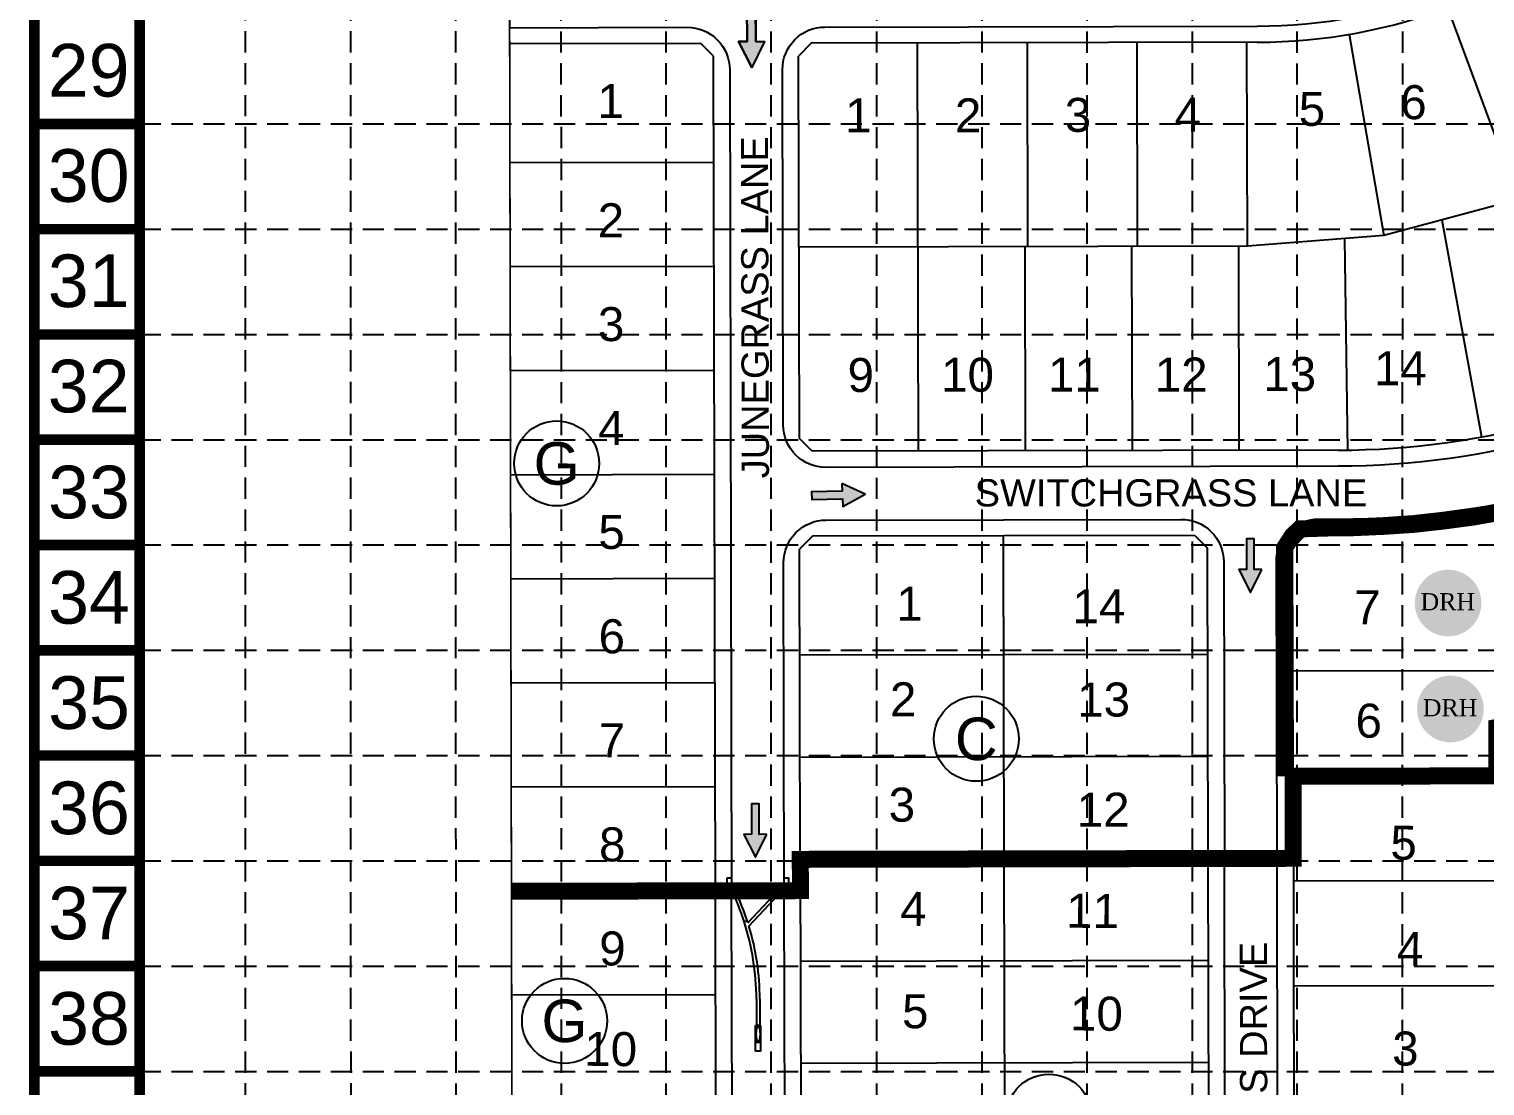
# Model space of a CAD drawing. Header units: feet. Extents: x 9681 to 12164, y 9191 to 13159.
# Drawn here: x 9681 to 10538, y 10733 to 11354 of the extents above; entities that cross this region are included whole.
import ezdxf
from ezdxf.enums import TextEntityAlignment as Align

# ---------------------------------------------------------------- set-up
doc = ezdxf.new("R2010")
doc.units = ezdxf.units.FT
doc.header["$MEASUREMENT"] = 0
doc.linetypes.add('CENTER2', pattern=[1.125, 0.75, -0.125, 0.125, -0.125])
doc.linetypes.add('DASHED', pattern=[0.75, 0.5, -0.25])
for name, color, linetype in [('2BLOCKNO', 15, 'Continuous'), ('2LOT', 15, 'Continuous'), ('2LOTNO', 15, 'Continuous'), ('2PHASELINE', 15, 'Continuous'), ('2PVMT', 15, 'Continuous'), ('2ROW', 15, 'Continuous'), ('2SD', 15, 'Continuous'), ('2SD-HDWL', 15, 'CENTER2'), ('2SD-INLET', 15, 'Continuous'), ('2STNM', 15, 'Continuous'), ('3BLKNO', 3, 'Continuous'), ('3LOT', 3, 'Continuous'), ('3LTNO', 3, 'Continuous'), ('3PHASELINE', 3, 'Continuous'), ('3PVMT', 3, 'Continuous'), ('3ROW', 3, 'Continuous'), ('3STNM', 3, 'Continuous'), ('ARROW', 7, 'Continuous'), ('BASE', 7, 'Continuous'), ('DRH LOTS', 1, 'Continuous'), ('EROSION BLANKET', 84, 'Continuous'), ('GRID', 254, 'DASHED')]:
    doc.layers.add(name, color=color, linetype=linetype)
doc.styles.add('DRHorton', font='dutcheb.ttf')
doc.styles.get("Standard").update_dxf_attribs({"font": 'ARIAL.TTF'})

# ---------------------------------------------------------------- blocks, each defined once
blk = doc.blocks.new('2arrows')
at = {"color": 254}
for p, q in [((25.6, 3), (0, 0)), ((17.7, -18.7), (0, 0)), ((23, -4.3), (25.6, 3)), ((20.3, -11.5), (17.7, -18.7)), ((49.2, -22), (20.3, -11.5)), ((23, -4.3), (51.8, -14.8)), ((51.8, -14.8), (49.2, -22)), ((51.8, -14.8), (49.2, -22)), ((49.2, -22), (78.1, -32.5)), ((80.7, -25.2), (51.8, -14.8)), ((80.7, -25.2), (83.3, -18)), ((83.3, -18), (101.1, -36.7)), ((78.1, -32.5), (75.5, -39.7)), ((75.5, -39.7), (101.1, -36.7))]:
    blk.add_line(p, q, dxfattribs=at)
at = {"color": 7}
blk.add_line((45, -33.4), (55.8, -3.7), dxfattribs=at)
blk.add_lwpolyline([(20.3, -11.5), (17.7, -18.7), (0, 0), (25.6, 3), (23, -4.3), (80.7, -25.2), (83.3, -18), (101.1, -36.7), (75.5, -39.7), (78.1, -32.5), (20.3, -11.5)], close=True)
at = {"color": 254}
for points in [[(25.6, 3), (17.7, -18.7), (0, 0), (17.7, -18.7)], [(49.2, -22), (51.8, -14.8), (20.3, -11.5), (23, -4.3)], [(49.2, -22), (51.8, -14.8), (78.1, -32.5), (80.7, -25.2)], [(83.3, -18), (75.5, -39.7), (101.1, -36.7), (75.5, -39.7)]]:
    blk.add_solid(points, dxfattribs=at)
blk = doc.blocks.new('arrow')
blk.add_lwpolyline([(-67, -25.4), (-59.3, -25.4), (-59.6, -56.1), (-51.9, -56.2), (-51.6, -25.5), (-44, -25.5), (-55.3, -2.4), (-67, -25.4)], close=True)
at = {"color": 254}
for points in [[(-44, -25.5), (-67, -25.4), (-55.3, -2.4), (-67, -25.4)], [(-59.6, -56.1), (-51.9, -56.2), (-59.3, -25.4), (-51.6, -25.5)]]:
    blk.add_solid(points, dxfattribs=at)

msp = doc.modelspace()

# ---------------------------------------------------------------- hatches: boundary and pattern name
h = msp.add_hatch(color=1)
h.paths.add_polyline_path([(10535.75, 11016.91, 1), (10496.53, 11016.91, 1)])
h.paths.add_polyline_path([(10498.47, 11008.84), (10533.5, 11008.84), (10533.5, 11026.23), (10498.47, 11026.23)], flags=24)
h = msp.add_hatch(color=1)
h.paths.add_polyline_path([(10537.08, 10954.57, 1), (10497.86, 10954.57, 1)])
h.paths.add_polyline_path([(10499.8, 10946.49), (10534.83, 10946.49), (10534.83, 10963.88), (10499.8, 10963.88)], flags=24)

# ---------------------------------------------------------------- linework, layer by layer
at = {"layer": '2BLOCKNO', "color": 7, "linetype": 'Continuous'}
for centre in [(9991.63, 11099.03), (10238.54, 10937.04)]:
    msp.add_circle(centre, 25, dxfattribs=at)
at = {"layer": '2LOT', "color": 7, "linetype": 'Continuous'}
for p, q in [((10515.83, 11366.91), (10557.46, 11254.36)), ((10457.96, 11351.39), (10478.23, 11233.11)), ((10204.47, 11106.29), (10203.96, 11346.29)), ((10268.83, 11226.43), (10268.57, 11346.43)), ((10333.44, 11226.57), (10333.19, 11346.57)), ((10398.05, 11226.7), (10397.8, 11346.7)), ((10084.11, 11276.04), (9964.11, 11275.78)), ((10557.46, 11254.36), (10478.23, 11233.11)), ((10512.49, 11242.3), (10535.86, 11114.57)), ((10478.23, 11233.11), (10398.05, 11226.7)), ((10455.18, 11231.27), (10456.87, 11106.86)), ((10398.05, 11226.7), (10134.21, 11226.15)), ((10267.06, 11226.43), (10267.31, 11106.43)), ((10329.9, 11226.56), (10330.16, 11106.56)), ((10392.75, 11226.69), (10393, 11106.69)), ((10084.24, 11214.84), (9964.24, 11214.58)), ((10084.37, 11153.64), (9964.37, 11153.38)), ((10084.5, 11092.44), (9964.5, 11092.18)), ((10254.98, 10866.4), (10254.57, 11056.4)), ((10084.63, 11031.24), (9964.63, 11030.98)), ((10374.72, 10986.65), (10134.72, 10986.15)), ((10544.74, 10977.02), (10424.74, 10976.76)), ((10084.76, 10970.04), (9964.76, 10969.78)), ((10374.85, 10926.65), (10134.85, 10926.15)), ((10084.89, 10908.84), (9964.89, 10908.58))]:
    msp.add_line(p, q, dxfattribs=at)
at = {"layer": '2PHASELINE', "color": 7, "linetype": 'Continuous', "const_width": 1, "elevation": 8, "flags": 128}
msp.add_lwpolyline([(9965.02, 10847.38), (9961.71, 12407.61), (10565.54, 12553.4), (10586.14, 12556.62), (10574.43, 12631.59), (10621.06, 12837.41, -0.039796), (10908.44, 12795.97), (11035.78, 12767.13)], format="xyb", dxfattribs=at)
at = {"layer": '2PHASELINE', "color": 7, "linetype": 'Continuous', "const_width": 10, "flags": 128}
msp.add_lwpolyline([(10914.01, 11102.66), (10916.05, 11097.5), (10916.05, 11097.5), (10916.05, 11097.5), (10841.82, 11063.06), (10789.26, 11032.78), (10681.59, 10979.68), (10616.53, 10958.58), (10544.81, 10943.76), (10544.87, 10915.26), (10424.88, 10915), (10424.98, 10866.76), (10134.98, 10866.15), (10135.02, 10847.74), (9965.02, 10847.38)], dxfattribs=at)
at = {"layer": '2PVMT', "color": 7, "linetype": 'Continuous'}
for points in [[(10092.04, 12016.94), (10093.32, 11411.56, -0.414214), (10068.37, 11386.51), (9963.87, 11386.28), (9963.94, 11355.28), (10068.44, 11355.51, -0.414214), (10093.49, 11330.56), (10094.52, 10845.26), (10125.52, 10845.32), (10125.11, 11040.63, -0.414214), (10150.05, 11065.68), (10359.05, 11066.12, -0.414214), (10384.11, 11041.17), (10384.48, 10866.68), (10415.48, 10866.74), (10415.11, 11041.24, -0.414214), (10440.05, 11066.29), (10451.49, 11066.32, 0.136619), (10717.75, 11141.06, -0.033113)], [(10701.67, 11167.57, -0.136619), (10451.43, 11097.32), (10149.99, 11096.68, -0.414214), (10124.94, 11121.63), (10124.49, 11330.62, -0.414214), (10149.44, 11355.68), (10403.73, 11356.22, 0.18234), (10611.94, 11435.26)]]:
    msp.add_lwpolyline(points, format="xyb", dxfattribs=at)
at = {"layer": '2ROW', "color": 7, "linetype": 'Continuous'}
for p, q in [((10076.46, 11346.02), (9963.96, 11345.78)), ((10083.98, 11338.54), (10076.46, 11346.02)), ((10141.46, 11346.16), (10133.98, 11338.64)), ((10403.75, 11346.72), (10141.46, 11346.16)), ((10085.02, 10847.64), (10083.98, 11338.54)), ((10134.45, 11113.65), (10133.98, 11338.64)), ((10141.97, 11106.16), (10134.45, 11113.65)), ((10451.41, 11106.82), (10141.97, 11106.16)), ((10142.08, 11056.16), (10134.59, 11048.65)), ((10367.07, 11056.64), (10142.08, 11056.16)), ((10367.07, 11056.64), (10374.59, 11049.15)), ((10432.07, 11056.78), (10424.59, 11049.26)), ((10451.51, 11056.82), (10432.07, 11056.78)), ((10134.98, 10866.15), (10134.59, 11048.65)), ((10374.98, 10866.65), (10374.59, 11049.15)), ((10424.88, 10915), (10424.59, 11049.26))]:
    msp.add_line(p, q, dxfattribs=at)
for centre, radius, end in [((10403.06, 11671.72), 325, 311.45672), ((10450.4, 11581.82), 475, 301.23972), ((10450.4, 11581.82), 525, 301.23972)]:
    msp.add_arc(centre, radius, 270.12149, end, dxfattribs=at)
at = {"layer": '2SD', "color": 7, "linetype": 'Continuous'}
for p, q in [((10104.2, 10828.87), (10125.51, 10851.6)), ((10104.79, 10826.94), (10125.51, 10849.05)), ((10101.86, 10829.62), (10103.76, 10830.24)), ((10109.15, 10783.89), (10109.19, 10768.39)), ((10111.15, 10783.89), (10111.19, 10768.39))]:
    msp.add_line(p, q, dxfattribs=at)
for radius, start, end in [(150.88, 18.0016, 27.0634), (149.13, 18.0016, 25.70885), (149, 0.1215, 18.0016), (151, 17.45614, 18.0016), (151, 0.1215, 16.69106)]:
    msp.add_arc((9960.15, 10783.57), radius, start, end, dxfattribs=at)
at = {"layer": '2SD-HDWL', "color": 7, "linetype": 'Continuous'}
for p, q in [((10111.8, 10768.39), (10108.57, 10768.39)), ((10108.6, 10753.39), (10108.57, 10768.39)), ((10111.83, 10753.39), (10111.8, 10768.39)), ((10111.82, 10758.39), (10108.59, 10758.39)), ((10111.83, 10753.39), (10108.6, 10753.39))]:
    msp.add_line(p, q, dxfattribs=at)
msp.add_ellipse((10110.2, 10763.39), major_axis=(0.01, -4.5), ratio=0.25, dxfattribs=at)
at = {"layer": '2SD-INLET', "color": 7, "linetype": 'Continuous'}
for points in [[(10092, 10855.26), (10094.5, 10855.26), (10094.52, 10845.26), (10092.02, 10845.25)], [(10125.5, 10855.33), (10128, 10855.33), (10128.02, 10845.33), (10125.52, 10845.32)]]:
    msp.add_lwpolyline(points, close=True, dxfattribs=at)
at = {"layer": '3BLKNO', "color": 7, "linetype": 'Continuous'}
for centre in [(9996.25, 10771.17), (10281.3, 10714.81)]:
    msp.add_circle(centre, 25, dxfattribs=at)
at = {"layer": '3LOT', "color": 7, "linetype": 'Continuous'}
for p, q in [((10544.87, 10915.26), (10424.88, 10915)), ((10374.98, 10866.65), (10134.98, 10866.15)), ((10255.52, 10612.23), (10254.98, 10866.4)), ((10545.01, 10853.5), (10425.01, 10853.25)), ((10085.02, 10847.64), (9965.02, 10847.38)), ((10375.1, 10806.66), (10135.11, 10806.15)), ((10085.15, 10786.44), (9965.15, 10786.18)), ((10545.14, 10791.74), (10425.14, 10791.49)), ((10375.23, 10746.66), (10135.23, 10746.15))]:
    msp.add_line(p, q, dxfattribs=at)
at = {"layer": '3PHASELINE', "color": 7, "linetype": 'Continuous', "const_width": 10, "flags": 128}
msp.add_lwpolyline([(10989.36, 10610.93), (10888.02, 10752.48), (10951.39, 10791.86), (11004.96, 10819.67), (10932.9, 10973.64, -0.006203), (10953.36, 10982.91), (10957.48, 10992.86), (10916.05, 11097.5), (10916.05, 11097.5), (10916.05, 11097.5), (10916.05, 11097.5), (10841.82, 11063.06), (10789.26, 11032.78), (10681.59, 10979.68), (10616.53, 10958.58), (10544.81, 10943.76), (10544.87, 10915.26), (10424.88, 10915), (10424.98, 10866.76), (10374.98, 10866.65), (10134.98, 10866.15), (10135.02, 10847.74), (9965.02, 10847.38)], format="xyb", dxfattribs=at)
at = {"layer": '3PHASELINE', "color": 7, "linetype": 'Continuous', "const_width": 1, "elevation": 8, "flags": 128}
msp.add_lwpolyline([(9965.02, 10847.38), (9966.66, 10074.74), (9999.2, 9998.76), (11028.54, 9990.57)], dxfattribs=at)
at = {"layer": '3PVMT', "color": 7, "linetype": 'Continuous'}
for p, q in [((10384.97, 10632.9), (10384.48, 10866.68)), ((10415.97, 10632.97), (10415.48, 10866.74)), ((10094.92, 10659.08), (10094.52, 10845.26)), ((10125.96, 10637.21), (10125.52, 10845.32))]:
    msp.add_line(p, q, dxfattribs=at)
at = {"layer": '3ROW', "color": 7, "linetype": 'Continuous'}
for p, q in [((10424.88, 10915), (10425.47, 10632.99)), ((10134.98, 10866.15), (10135.48, 10629.9)), ((10375.47, 10632.88), (10374.98, 10866.65)), ((10085.45, 10643.65), (10085.02, 10847.64))]:
    msp.add_line(p, q, dxfattribs=at)
at = {"layer": 'BASE', "const_width": 6.19}
for points in [[(12160.89, 9193.6), (12160.89, 13156.13), (9684.31, 13156.13), (9684.31, 9193.6)], [(12098.98, 9255.52), (12098.98, 13094.21), (9746.23, 13094.21), (9746.23, 9255.52)]]:
    msp.add_lwpolyline(points, close=True, dxfattribs=at)
for points in [[(9746.23, 11298.69), (9684.31, 11298.69)], [(9746.23, 11236.78), (9684.31, 11236.78)], [(9746.23, 11174.86), (9684.31, 11174.86)], [(9746.23, 11112.95), (9684.31, 11112.95)], [(9746.23, 11051.04), (9684.31, 11051.04)], [(9746.23, 10989.12), (9684.31, 10989.12)], [(9746.23, 10927.21), (9684.31, 10927.21)], [(9746.23, 10865.29), (9684.31, 10865.29)], [(9746.23, 10803.38), (9684.31, 10803.38)], [(9746.23, 10741.46), (9684.31, 10741.46)]]:
    msp.add_lwpolyline(points, dxfattribs=at)
at = {"layer": 'EROSION BLANKET', "const_width": 10}
msp.add_lwpolyline([(10419.84, 10915.02), (10420.21, 10981.09), (10420.08, 11026.84), (10419.79, 11049.18), (10424.37, 11056.27), (10428.73, 11060.51), (10465.88, 11061.69), (10492.09, 11062.99), (10509.84, 11065.1), (10543.05, 11069.71), (10544.47, 11069.99)], dxfattribs=at)
at = {"layer": 'GRID', "color": 253, "linetype": 'DASHED', "ltscale": 25}
for p, q in [((9808.71, 9503.18), (9808.37, 13091.89)), ((9870.88, 9503.17), (9870.11, 13091.86)), ((9932.61, 9503.16), (9932.04, 13091.7)), ((9994.86, 9503.15), (9993.88, 13091.6)), ((10056.21, 9503.14), (10055.95, 13092.08)), ((10117.74, 9503.13), (10117.93, 13091.97)), ((10180.12, 9503.12), (10179.79, 13091.74)), ((10242.26, 9503.11), (10241.62, 13091.79)), ((10303.68, 9503.1), (10303.69, 13091.75)), ((10365.76, 9503.09), (10365.7, 13091.74)), ((10427.3, 9503.08), (10427.42, 13091.73)), ((10489.23, 9503.08), (10489.6, 13091.65)), ((9746.23, 11298.69), (12098.98, 11298.69)), ((9746.23, 11236.78), (12098.98, 11236.78)), ((9746.23, 11174.86), (12098.98, 11174.86)), ((9746.23, 11112.95), (12098.98, 11112.95)), ((9746.23, 11051.04), (12098.98, 11051.04)), ((9746.23, 10989.12), (12098.98, 10989.12)), ((9746.23, 10927.21), (12098.98, 10927.21)), ((9746.23, 10865.29), (12098.98, 10865.29)), ((9746.23, 10803.38), (12098.98, 10803.38)), ((9746.23, 10741.46), (12098.98, 10741.46))]:
    msp.add_line(p, q, dxfattribs=at)

# ---------------------------------------------------------------- block references
at = {"layer": 'ARROW'}
for name, p, xscale, yscale, zscale, rotation in [('2arrows', (10105.89, 11403.38), 0.6654999999958603, 0.6654999999964114, 0.6655, 290.3637329672886), ('arrow', (10175.76, 11048.5), 0.5866666666650193, 0.5866666666643141, 0.5866666666666667, 272.0046418221816), ('arrow', (10367.4, 11021.35), 0.5866666666650021, 0.5866666666643354, 0.5866666666666667, 180.5416152118908), ('arrow', (10076.17, 10865.61), 0.5866666666650655, 0.5866666666643212, 0.5866666666666667, 180.5778901626913)]:
    msp.add_blockref(name, p, dxfattribs=dict(at, xscale=xscale, yscale=yscale, zscale=zscale, rotation=rotation))

# ---------------------------------------------------------------- texts
at = {"layer": '2BLOCKNO', "color": 7, "linetype": 'Continuous'}
for s, p in [('G', (9991.63, 11099.03)), ('C', (10238.54, 10937.04))]:
    msp.add_text(s, height=25, rotation=359.48846, dxfattribs=at).set_placement(p, align=Align.MIDDLE)
at = {"layer": '2LOTNO', "color": 7, "linetype": 'Continuous'}
for s, p in [('1', (10023.38, 11312.16)), ('5', (10436.03, 11307.41)), ('6', (10495.76, 11311.48)), ('1', (10169.11, 11303.73)), ('2', (10233.72, 11303.86)), ('3', (10298.33, 11304)), ('4', (10362.95, 11304.14)), ('2', (10023.53, 11242.17)), ('3', (10023.66, 11180.97)), ('9', (10170.54, 11151.04)), ('10', (10233.38, 11151.18)), ('11', (10296.23, 11151.31)), ('12', (10359.07, 11151.44)), ('13', (10422.94, 11151.61)), ('14', (10488.04, 11155.03)), ('4', (10023.79, 11119.77)), ('5', (10023.92, 11058.56)), ('1', (10199.26, 11016.5)), ('14', (10310.65, 11015.05)), ('7', (10468.7, 11014.39)), ('6', (10024.05, 10997.36)), ('2', (10195.51, 10960.42)), ('13', (10313.46, 10960.15)), ('6', (10469.44, 10947.71)), ('7', (10024.18, 10936.16)), ('3', (10194.74, 10898.31)), ('12', (10313.17, 10895.51)), ('8', (10024.31, 10874.96))]:
    msp.add_text(s, height=20, dxfattribs=at).set_placement(p, align=Align.MIDDLE)
at = {"layer": '2STNM', "color": 7, "linetype": 'Continuous'}
msp.add_text('JUNEGRASS LANE', height=16, rotation=90.15401, dxfattribs=at).set_placement((10108.27, 11190.85), align=Align.MIDDLE)
msp.add_text('SWITCHGRASS LANE', height=16, dxfattribs=at).set_placement((10353.07, 11081.71), align=Align.MIDDLE)
at = {"layer": '3BLKNO', "color": 7, "linetype": 'Continuous'}
msp.add_text('G', height=25, rotation=359.48846, dxfattribs=at).set_placement((9996.25, 10771.17), align=Align.MIDDLE)
at = {"layer": '3LTNO', "color": 7, "linetype": 'Continuous'}
for s, p in [('5', (10489.98, 10875.76)), ('4', (10201.53, 10837.07)), ('11', (10306.96, 10835.82)), ('9', (10024.44, 10813.76)), ('4', (10493.84, 10813.38)), ('5', (10202.65, 10776.67)), ('10', (10309.24, 10775.43)), ('10', (10023.44, 10754.62)), ('3', (10491.02, 10754.88))]:
    msp.add_text(s, height=20, rotation=359.48846, dxfattribs=at).set_placement(p, align=Align.MIDDLE)
at = {"layer": '3STNM', "color": 7, "linetype": 'Continuous'}
msp.add_text('DIANTHUS DRIVE', height=16, rotation=90.15401, dxfattribs=at).set_placement((10401.75, 10723.3), align=Align.MIDDLE)
at = {"layer": 'BASE'}
for s, p in [('29', (9716.27, 11330.26)), ('30', (9716.27, 11268.34)), ('31', (9716.27, 11206.43)), ('32', (9716.27, 11144.51)), ('33', (9716.46, 11082.18)), ('34', (9716.46, 11020.27)), ('35', (9716.46, 10958.35)), ('36', (9716.46, 10896.44)), ('37', (9716.46, 10834.53)), ('38', (9716.46, 10772.61))]:
    msp.add_text(s, height=30.957, dxfattribs=at).set_placement(p, align=Align.MIDDLE_CENTER)
at = {"layer": 'DRH LOTS', "color": 176, "style": 'DRHorton'}
for p in [(10515.96, 11012.67), (10517.29, 10950.32)]:
    msp.add_text('DRH', height=10.059, dxfattribs=at).set_placement(p, align=Align.CENTER)

doc.saveas('drawing.dxf')
